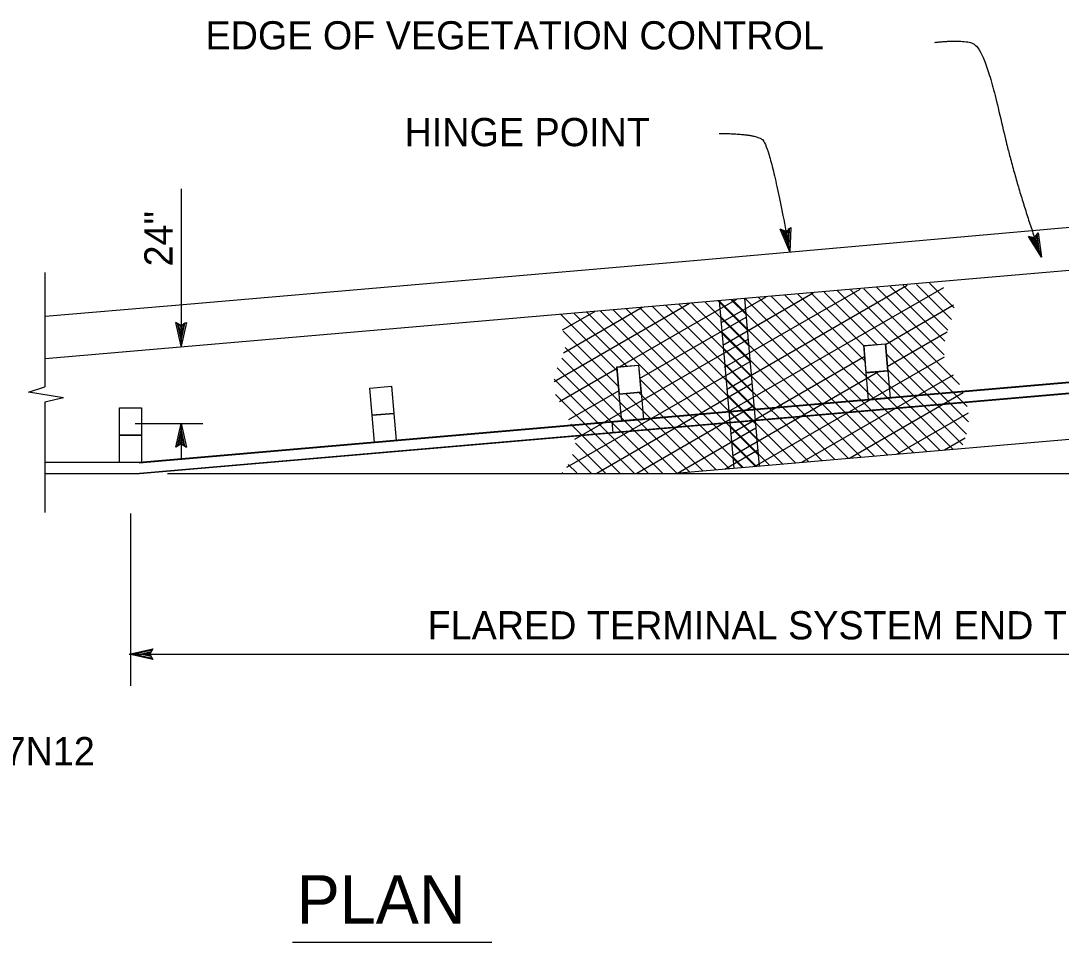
# Model space of a CAD drawing. Extents: x -893 to 867, y -474 to 712.
# Drawn here: x -366.5 to -108.3, y -48.1 to 180.6 of the extents above; entities that cross this region are included whole.
import ezdxf

# ---------------------------------------------------------------- set-up
doc = ezdxf.new("R2010")
doc.units = 0
for name, color, linetype in [('11 Undefined', 7, 'Continuous'), ('56 Stage 3 Anno', 7, 'Continuous'), ('57 Undefined', 7, 'Continuous'), ('60 Nongeo Data', 7, 'Continuous')]:
    doc.layers.add(name, color=color, linetype=linetype)

# ---------------------------------------------------------------- blocks, each defined once
blk = doc.blocks.new('AHT')
at = {"layer": '60 Nongeo Data'}
blk.add_lwpolyline([(-5.9055, 1.3189), (0, 0), (-5.9059, -1.3094), (-5.6957, -0.9602), (-1.3693, -0.0035), (-5.6968, 0.9693), (-5.4886, 0.6205), (-2.7193, 0.002), (-5.4858, -0.6114), (-5.2756, -0.2622), (-4.0791, 0.0031), (-5.2799, 0.2713), (-5.1181, 0), (-5.9059, -1.3094), (-5.1181, 0)], close=True, dxfattribs=at)

msp = doc.modelspace()

# ---------------------------------------------------------------- linework, layer by layer
at = {"layer": '11 Undefined'}
for p, q in [((-191.84, 94.6), (-158.21, 114.01)), ((-191.37, 89.09), (-146.53, 114.98)), ((-190.9, 83.59), (-137.47, 114.44)), ((-160.59, 113.81), (-131.63, 84.85)), ((-157.33, 114.09), (-133.58, 90.34)), ((-154.06, 114.36), (-137.36, 97.66)), ((-150.8, 114.63), (-137.24, 101.07)), ((-147.53, 114.9), (-136.47, 103.83)), ((-144.27, 115.17), (-135.57, 106.48)), ((-141, 115.44), (-134.9, 109.33)), ((-217.9, 94.71), (-188.84, 111.49)), ((-193.46, 111.09), (-186.24, 103.87)), ((-193.24, 111.11), (-154.72, 72.59)), ((-192.77, 105.6), (-181.56, 112.08)), ((-192.31, 100.1), (-169.89, 113.04)), ((-190.2, 111.37), (-186.58, 107.75)), ((-189.97, 111.38), (-151.47, 72.87)), ((-186.95, 111.65), (-186.92, 111.62)), ((-186.71, 111.65), (-148.22, 73.16)), ((-183.45, 111.92), (-144.96, 73.44)), ((-180.18, 112.19), (-141.71, 73.72)), ((-176.92, 112.46), (-138.46, 74)), ((-173.65, 112.73), (-156.92, 96)), ((-170.39, 113), (-157.22, 99.84)), ((-167.12, 113.27), (-154.07, 100.22)), ((-163.86, 113.54), (-131.36, 81.05)), ((-234.16, 91.1), (-200.58, 110.48)), ((-232.04, 103.87), (-224.06, 108.48)), ((-231.83, 98.22), (-212.32, 109.48)), ((-222.77, 108.59), (-184.2, 70.02)), ((-219.52, 108.86), (-183.51, 72.86)), ((-216.26, 109.14), (-183.85, 76.74)), ((-213, 109.42), (-184.19, 80.61)), ((-209.74, 109.7), (-184.53, 84.49)), ((-206.49, 109.98), (-184.87, 88.36)), ((-203.23, 110.26), (-185.21, 92.24)), ((-199.97, 110.54), (-185.56, 96.12)), ((-196.72, 110.81), (-185.9, 99.99)), ((-151.97, 100.29), (-135.02, 110.08)), ((-232.54, 107.75), (-218.46, 93.67)), ((-229.29, 108.03), (-216.13, 94.87)), ((-226.03, 108.31), (-187.46, 69.74)), ((-212.93, 91.81), (-186.52, 107.06)), ((-192.91, 107.24), (-157.97, 72.31)), ((-231.88, 103.55), (-218.11, 89.78)), ((-192.58, 103.38), (-161.23, 72.02)), ((-151.49, 94.8), (-136.63, 103.37)), ((-229.04, 76.73), (-186.03, 101.56)), ((-231.41, 99.55), (-200.48, 68.61)), ((-192.26, 99.52), (-164.48, 71.74)), ((-232.28, 96.88), (-203.73, 68.33)), ((-230.97, 69.84), (-185.55, 96.07)), ((-191.93, 95.66), (-167.73, 71.46)), ((-190.39, 78.11), (-157.03, 97.37)), ((-184.44, 70), (-137.33, 97.2)), ((-151.77, 97.92), (-131.83, 77.99)), ((-233.38, 94.44), (-207.18, 68.24)), ((-232.81, 86.1), (-218.52, 94.35)), ((-189.87, 72.64), (-153.64, 93.56)), ((-154.41, 93.49), (-135.21, 74.29)), ((-151.43, 94.04), (-132.75, 75.37)), ((-234.16, 91.69), (-210.74, 68.27)), ((-223.54, 68.36), (-185.07, 90.57)), ((-212.92, 91.66), (-190.71, 69.45)), ((-191.6, 91.79), (-170.98, 71.17)), ((-172.66, 71.03), (-135.05, 92.74)), ((-233.82, 87.82), (-214.3, 68.3)), ((-230.5, 81.66), (-218.02, 88.87)), ((-216.43, 88.1), (-197.22, 68.89)), ((-213.18, 88.39), (-193.97, 69.17)), ((-191.27, 87.93), (-174.23, 70.89)), ((-160.89, 72.05), (-132.65, 88.35)), ((-213.66, 68.29), (-184.58, 85.08)), ((-190.94, 84.06), (-177.49, 70.61)), ((-149.11, 73.08), (-131.37, 83.32)), ((-230.01, 80.47), (-217.86, 68.32)), ((-190.58, 80.16), (-180.74, 70.32)), ((-203.57, 68.35), (-184.1, 79.58)), ((-228.84, 75.76), (-221.42, 68.35)), ((-190.21, 76.26), (-183.99, 70.04)), ((-137.33, 74.1), (-132.18, 77.08)), ((-229.59, 72.97), (-224.98, 68.37)), ((-191.81, 69.36), (-183.62, 74.09)), ((-189.85, 72.36), (-187.24, 69.76)), ((-230.65, 70.5), (-228.54, 68.4)), ((-232.21, 68.52), (-232.1, 68.42))]:
    msp.add_line(p, q, dxfattribs=at)
for points in [[(-157.23, 99.94), (-151.98, 100.41), (-151.4, 93.76), (-156.71, 93.29), (-157.23, 99.94)], [(-218.55, 94.66), (-213.21, 95.13), (-212.64, 88.43), (-217.94, 87.97), (-218.55, 94.66)]]:
    msp.add_lwpolyline(points, dxfattribs=at)
at = {"layer": '56 Stage 3 Anno'}
for p, q in [((-326.72, 138.86), (-326.72, 99.81)), ((-360.49, 118.16), (-360.49, 89.77)), ((-364.57, 88.39), (-360.49, 89.77)), ((-355.91, 86.99), (-364.57, 88.39)), ((-355.91, 86.99), (-360.49, 85.93)), ((-360.49, 85.93), (-360.49, 58.56)), ((-338.13, 80.69), (-321.36, 80.69)), ((-326.72, 80.69), (-326.72, 71.62)), ((-339.31, 58.31), (-339.31, 15.52)), ((-339.62, 23.43), (51.3, 23.43))]:
    msp.add_line(p, q, dxfattribs=at)
for points in [[(-114.01, 127.94), (-113.24, 121.94), (-116.48, 127.04), (-116.08, 126.97), (-113.71, 123.22), (-114.27, 127.62), (-114.53, 127.31), (-114.17, 124.49), (-115.69, 126.89), (-115.29, 126.81), (-114.63, 125.77), (-114.78, 126.99), (-114.99, 126.75), (-116.48, 127.04), (-114.99, 126.75)], [(-325.4, 105.72), (-326.72, 99.81), (-328.03, 105.72), (-327.68, 105.51), (-326.72, 101.18), (-325.75, 105.51), (-326.1, 105.3), (-326.72, 102.53), (-327.33, 105.3), (-326.98, 105.09), (-326.72, 103.89), (-326.45, 105.09), (-326.72, 104.93), (-328.03, 105.72), (-326.72, 104.93)], [(-328.04, 74.79), (-326.72, 80.69), (-325.41, 74.79), (-325.76, 75), (-326.72, 79.32), (-327.69, 75), (-327.34, 75.2), (-326.72, 77.97), (-326.11, 75.21), (-326.46, 75.42), (-326.72, 76.61), (-326.99, 75.41), (-326.72, 75.57), (-325.41, 74.79), (-326.72, 75.57)], [(-333.71, 22.11), (-339.62, 23.43), (-333.71, 24.74), (-333.92, 24.39), (-338.25, 23.44), (-333.92, 22.46), (-334.13, 22.81), (-336.9, 23.43), (-334.13, 24.04), (-334.34, 23.69), (-335.54, 23.43), (-334.34, 23.16), (-334.5, 23.43), (-333.71, 24.74), (-334.5, 23.43)]]:
    msp.add_lwpolyline(points, close=True, dxfattribs=at)
for points in [[(-139.69, 175.21), (-133.34, 175.96), (-127.36, 174.09), (-119.6, 139.5), (-113.24, 121.94)], [(-193.17, 152.61), (-184.57, 152.61), (-180.46, 149.62), (-175.69, 123.26)]]:
    msp.add_open_spline(points, degree=2, dxfattribs=at)
at = {"layer": '57 Undefined'}
msp.add_line((-299.09, -48.05), (-249.6, -48.05), dxfattribs=at)
at = {"layer": '60 Nongeo Data'}
for p, q in [((-39.33, 135.22), (-198.54, 121.11)), ((-83.99, 120.53), (-360.41, 96.7)), ((-198.54, 121.11), (-329.07, 109.88)), ((-193.24, 111.11), (-189.59, 69.55)), ((-186.92, 111.65), (-183.27, 70.1)), ((-329.07, 109.88), (-360.44, 107.19)), ((2.74, 100.27), (-337.15, 70.98)), ((-337.15, 70.93), (2.74, 100.23)), ((2.96, 97.58), (-337.05, 68.27)), ((-337.05, 68.23), (2.96, 97.54)), ((-204.94, 68.23), (-10.79, 84.96)), ((-219.8, 81.05), (-219.57, 78.35)), ((-339.27, 70.98), (-360.49, 70.98)), ((-360.49, 68.23), (-337.05, 68.23)), ((-330.11, 68.23), (383.09, 68.23))]:
    msp.add_line(p, q, dxfattribs=at)
for points in [[(-157.33, 99.99), (-151.94, 100.46), (-151.34, 93.72), (-156.74, 93.25)], [(-218.58, 94.69), (-213.18, 95.16), (-212.59, 88.42), (-217.99, 87.95)], [(-156.74, 93.25), (-151.34, 93.72), (-150.75, 86.98), (-156.15, 86.51)], [(-279.91, 89.42), (-274.52, 89.89), (-273.92, 83.15), (-279.32, 82.68)], [(-217.99, 87.95), (-212.59, 88.42), (-212, 81.68), (-217.39, 81.21)], [(-155.95, 86.55), (-151.05, 86.98), (-151.05, 87.02), (-155.95, 86.6)], [(-155.91, 86.56), (-151.01, 86.98), (-151.01, 87.02), (-155.91, 86.6)], [(-155.91, 86.56), (-151.01, 86.98), (-151.01, 87.02), (-155.91, 86.6)], [(-342, 84.5), (-336.58, 84.5), (-336.58, 77.74), (-342, 77.74)], [(-279.32, 82.68), (-273.92, 83.15), (-273.33, 76.41), (-278.73, 75.94)], [(-217.22, 81.27), (-212.32, 81.7), (-212.32, 81.74), (-217.22, 81.31)], [(-217.2, 81.25), (-212.3, 81.68), (-212.3, 81.72), (-217.2, 81.3)], [(-217.18, 81.28), (-212.28, 81.7), (-212.28, 81.74), (-217.18, 81.32)], [(-217.16, 81.26), (-212.26, 81.68), (-212.26, 81.72), (-217.16, 81.3)], [(-342, 77.74), (-336.58, 77.74), (-336.58, 70.97), (-342, 70.97)], [(-278.53, 75.99), (-273.63, 76.41), (-273.63, 76.45), (-278.53, 76.03)], [(-278.49, 75.99), (-273.59, 76.41), (-273.59, 76.45), (-278.49, 76.03)]]:
    msp.add_lwpolyline(points, close=True, dxfattribs=at)

# ---------------------------------------------------------------- block references
at = {"layer": '56 Stage 3 Anno', "rotation": -79.74917394115185}
msp.add_blockref('AHT', (-175.69, 123.26), dxfattribs=at)

# ---------------------------------------------------------------- texts
at = {"layer": '57 Undefined'}
for s, height, p in [('EDGE OF VEGETATION CONTROL', 7, (-320.65, 173.47)), ('HINGE POINT', 7, (-271.26, 149.46)), ('FLARED TERMINAL SYSTEM END TREATMENT', 7, (-265.55, 27.09)), ('STANDARD PLAN A77N12', 7, (-463.09, -4.15)), ('PLAN', 12, (-298.04, -43.44))]:
    msp.add_text(s, height=height, dxfattribs=at).set_placement(p)
msp.add_text('24"', height=7, rotation=90, dxfattribs=at).set_placement((-328.84, 119.63))

doc.saveas('drawing.dxf')
